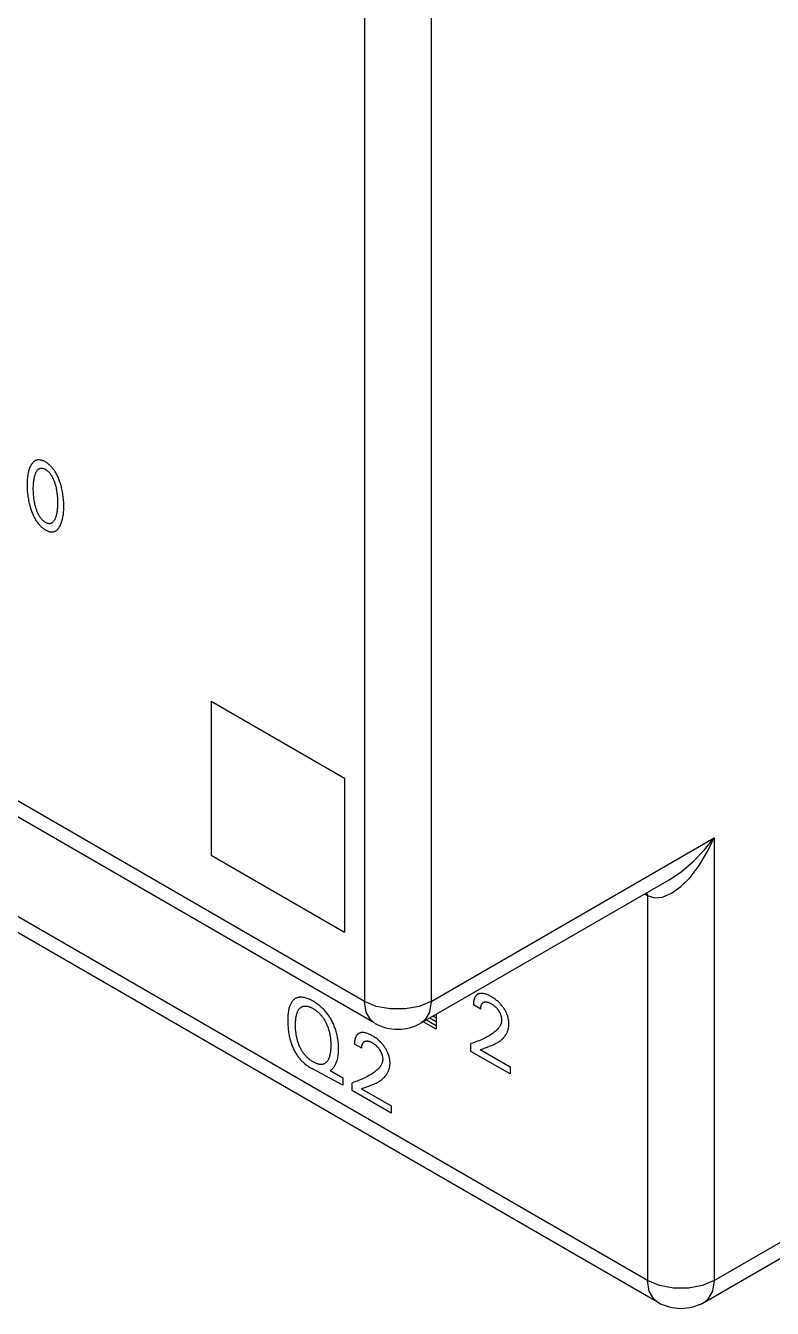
# Model space of a CAD drawing. Extents: x 0 to 420, y 0 to 297.
# Drawn here: x 187.28 to 203.12, y 102.92 to 130.12 of the extents above; entities that cross this region are included whole.
import ezdxf

# ---------------------------------------------------------------- set-up
doc = ezdxf.new("R2010")
doc.units = 0
doc.header["$LTSCALE"] = 23.1
doc.layers.add('40000_ISO', color=7, linetype='CONTINUOUS')

msp = doc.modelspace()

# ---------------------------------------------------------------- linework, layer by layer
at = {"layer": '40000_ISO', "color": 7, "linetype": 'CONTINUOUS'}
for p, q in [((194.467, 144.537), (194.467, 109.427)), ((195.881, 144.537), (195.881, 109.427)), ((194.467, 109.427), (170.779, 123.103)), ((194.674, 108.969), (170.986, 122.646)), ((187.396, 120.804), (187.387, 120.787)), ((187.399, 120.808), (187.396, 120.804)), ((187.406, 120.819), (187.399, 120.808)), ((187.414, 120.83), (187.406, 120.819)), ((187.422, 120.841), (187.414, 120.83)), ((187.431, 120.851), (187.422, 120.841)), ((187.44, 120.86), (187.431, 120.851)), ((187.449, 120.869), (187.44, 120.86)), ((187.459, 120.877), (187.449, 120.869)), ((187.469, 120.884), (187.459, 120.877)), ((187.48, 120.891), (187.469, 120.884)), ((187.489, 120.896), (187.48, 120.891)), ((187.499, 120.9), (187.489, 120.896)), ((187.51, 120.904), (187.499, 120.9)), ((187.521, 120.907), (187.51, 120.904)), ((187.532, 120.909), (187.521, 120.907)), ((187.543, 120.91), (187.532, 120.909)), ((187.555, 120.911), (187.543, 120.91)), ((187.567, 120.911), (187.555, 120.911)), ((187.579, 120.91), (187.567, 120.911)), ((187.592, 120.908), (187.579, 120.91)), ((187.605, 120.906), (187.592, 120.908)), ((187.618, 120.903), (187.605, 120.906)), ((187.631, 120.898), (187.618, 120.903)), ((187.645, 120.893), (187.631, 120.898)), ((187.658, 120.888), (187.645, 120.893)), ((187.672, 120.882), (187.658, 120.888)), ((187.685, 120.875), (187.672, 120.882)), ((187.699, 120.867), (187.685, 120.875)), ((187.713, 120.859), (187.699, 120.867)), ((187.726, 120.85), (187.713, 120.859)), ((187.74, 120.841), (187.726, 120.85)), ((187.753, 120.831), (187.74, 120.841)), ((187.767, 120.82), (187.753, 120.831)), ((187.78, 120.809), (187.767, 120.82)), ((187.793, 120.797), (187.78, 120.809)), ((187.806, 120.785), (187.793, 120.797)), ((187.316, 120.525), (187.314, 120.497)), ((187.32, 120.553), (187.316, 120.525)), ((187.323, 120.578), (187.32, 120.553)), ((187.327, 120.603), (187.323, 120.578)), ((187.332, 120.627), (187.327, 120.603)), ((187.337, 120.65), (187.332, 120.627)), ((187.343, 120.673), (187.337, 120.65)), ((187.349, 120.696), (187.343, 120.673)), ((187.356, 120.715), (187.349, 120.696)), ((187.363, 120.734), (187.356, 120.715)), ((187.37, 120.752), (187.363, 120.734)), ((187.378, 120.77), (187.37, 120.752)), ((187.387, 120.787), (187.378, 120.77)), ((187.458, 120.507), (187.461, 120.525)), ((187.461, 120.525), (187.465, 120.543)), ((187.465, 120.543), (187.469, 120.559)), ((187.469, 120.559), (187.473, 120.574)), ((187.473, 120.574), (187.478, 120.589)), ((187.478, 120.589), (187.482, 120.604)), ((187.482, 120.604), (187.488, 120.618)), ((187.488, 120.618), (187.494, 120.632)), ((187.494, 120.632), (187.498, 120.643)), ((187.498, 120.643), (187.503, 120.653)), ((187.503, 120.653), (187.508, 120.662)), ((187.508, 120.662), (187.514, 120.671)), ((187.514, 120.671), (187.519, 120.68)), ((187.519, 120.68), (187.526, 120.689)), ((187.526, 120.689), (187.532, 120.697)), ((187.532, 120.697), (187.539, 120.704)), ((187.539, 120.704), (187.547, 120.711)), ((187.547, 120.711), (187.552, 120.715)), ((187.552, 120.715), (187.558, 120.719)), ((187.558, 120.719), (187.565, 120.723)), ((187.565, 120.723), (187.571, 120.727)), ((187.571, 120.727), (187.578, 120.729)), ((187.578, 120.729), (187.585, 120.732)), ((187.585, 120.732), (187.592, 120.734)), ((187.592, 120.734), (187.6, 120.735)), ((187.6, 120.735), (187.607, 120.736)), ((187.607, 120.736), (187.615, 120.736)), ((187.615, 120.736), (187.623, 120.736)), ((187.623, 120.736), (187.631, 120.735)), ((187.631, 120.735), (187.639, 120.734)), ((187.639, 120.734), (187.647, 120.732)), ((187.647, 120.732), (187.656, 120.729)), ((187.656, 120.729), (187.664, 120.726)), ((187.664, 120.726), (187.673, 120.723)), ((187.673, 120.723), (187.682, 120.719)), ((187.682, 120.719), (187.69, 120.714)), ((187.69, 120.714), (187.699, 120.71)), ((187.699, 120.71), (187.708, 120.704)), ((187.708, 120.704), (187.716, 120.699)), ((187.716, 120.699), (187.725, 120.693)), ((187.725, 120.693), (187.734, 120.686)), ((187.734, 120.686), (187.742, 120.679)), ((187.742, 120.679), (187.751, 120.672)), ((187.751, 120.672), (187.759, 120.664)), ((187.759, 120.664), (187.767, 120.656)), ((187.767, 120.656), (187.775, 120.648)), ((187.775, 120.648), (187.783, 120.639)), ((187.783, 120.639), (187.791, 120.63)), ((187.791, 120.63), (187.798, 120.62)), ((187.798, 120.62), (187.806, 120.61)), ((187.819, 120.772), (187.806, 120.785)), ((187.806, 120.61), (187.813, 120.6)), ((187.813, 120.6), (187.82, 120.59)), ((187.831, 120.759), (187.819, 120.772)), ((187.82, 120.59), (187.827, 120.579)), ((187.827, 120.579), (187.833, 120.568)), ((187.843, 120.745), (187.831, 120.759)), ((187.833, 120.568), (187.84, 120.557)), ((187.84, 120.557), (187.846, 120.546)), ((187.855, 120.731), (187.843, 120.745)), ((187.846, 120.546), (187.851, 120.535)), ((187.851, 120.535), (187.859, 120.519)), ((187.866, 120.716), (187.855, 120.731)), ((187.859, 120.519), (187.866, 120.504)), ((187.878, 120.701), (187.866, 120.716)), ((187.888, 120.685), (187.878, 120.701)), ((187.899, 120.669), (187.888, 120.685)), ((187.909, 120.653), (187.899, 120.669)), ((187.919, 120.637), (187.909, 120.653)), ((187.929, 120.618), (187.919, 120.637)), ((187.94, 120.599), (187.929, 120.618)), ((187.949, 120.58), (187.94, 120.599)), ((187.959, 120.56), (187.949, 120.58)), ((187.967, 120.541), (187.959, 120.56)), ((187.976, 120.521), (187.967, 120.541)), ((187.984, 120.501), (187.976, 120.521)), ((187.311, 120.439), (187.31, 120.409)), ((187.31, 120.409), (187.31, 120.38)), ((187.31, 120.38), (187.31, 120.349)), ((187.31, 120.349), (187.311, 120.318)), ((187.312, 120.468), (187.311, 120.439)), ((187.311, 120.318), (187.312, 120.287)), ((187.314, 120.497), (187.312, 120.468)), ((187.312, 120.287), (187.314, 120.255)), ((187.314, 120.255), (187.316, 120.224)), ((187.442, 120.328), (187.443, 120.355)), ((187.442, 120.301), (187.442, 120.328)), ((187.442, 120.274), (187.442, 120.301)), ((187.443, 120.246), (187.442, 120.274)), ((187.443, 120.355), (187.444, 120.381)), ((187.444, 120.218), (187.443, 120.246)), ((187.444, 120.381), (187.446, 120.407)), ((187.446, 120.407), (187.448, 120.432)), ((187.448, 120.432), (187.45, 120.451)), ((187.45, 120.451), (187.452, 120.47)), ((187.452, 120.47), (187.455, 120.489)), ((187.455, 120.489), (187.458, 120.507)), ((187.866, 120.504), (187.872, 120.489)), ((187.872, 120.489), (187.878, 120.473)), ((187.878, 120.473), (187.884, 120.457)), ((187.884, 120.457), (187.89, 120.442)), ((187.89, 120.442), (187.895, 120.426)), ((187.895, 120.426), (187.9, 120.411)), ((187.9, 120.411), (187.904, 120.395)), ((187.904, 120.395), (187.906, 120.39)), ((187.906, 120.39), (187.912, 120.366)), ((187.912, 120.366), (187.918, 120.343)), ((187.918, 120.343), (187.924, 120.319)), ((187.924, 120.319), (187.929, 120.296)), ((187.929, 120.296), (187.933, 120.273)), ((187.933, 120.273), (187.937, 120.251)), ((187.937, 120.251), (187.94, 120.229)), ((187.992, 120.482), (187.984, 120.501)), ((187.999, 120.462), (187.992, 120.482)), ((188.007, 120.437), (187.999, 120.462)), ((188.015, 120.413), (188.007, 120.437)), ((188.023, 120.389), (188.015, 120.413)), ((188.03, 120.365), (188.023, 120.389)), ((188.037, 120.34), (188.03, 120.365)), ((188.043, 120.316), (188.037, 120.34)), ((188.049, 120.292), (188.043, 120.316)), ((188.055, 120.262), (188.049, 120.292)), ((188.061, 120.232), (188.055, 120.262)), ((187.316, 120.224), (187.319, 120.192)), ((187.319, 120.192), (187.323, 120.162)), ((187.323, 120.162), (187.327, 120.133)), ((187.327, 120.133), (187.331, 120.103)), ((187.331, 120.103), (187.337, 120.073)), ((187.337, 120.073), (187.342, 120.042)), ((187.342, 120.042), (187.349, 120.012)), ((187.349, 120.012), (187.354, 119.988)), ((187.354, 119.988), (187.36, 119.963)), ((187.446, 120.19), (187.444, 120.218)), ((187.448, 120.161), (187.446, 120.19)), ((187.45, 120.135), (187.448, 120.161)), ((187.453, 120.109), (187.45, 120.135)), ((187.456, 120.083), (187.453, 120.109)), ((187.46, 120.056), (187.456, 120.083)), ((187.465, 120.029), (187.46, 120.056)), ((187.468, 120.009), (187.465, 120.029)), ((187.473, 119.988), (187.468, 120.009)), ((187.477, 119.968), (187.473, 119.988)), ((187.94, 120.229), (187.943, 120.207)), ((187.943, 120.207), (187.946, 120.185)), ((187.946, 120.185), (187.948, 120.164)), ((187.948, 120.164), (187.95, 120.142)), ((187.95, 120.142), (187.952, 120.114)), ((187.952, 120.114), (187.954, 120.086)), ((187.954, 120.086), (187.955, 120.059)), ((187.955, 120.059), (187.956, 120.032)), ((187.956, 119.977), (187.955, 119.95)), ((187.956, 120.032), (187.956, 120.005)), ((187.956, 120.005), (187.956, 119.977)), ((188.066, 120.203), (188.061, 120.232)), ((188.071, 120.173), (188.066, 120.203)), ((188.075, 120.144), (188.071, 120.173)), ((188.078, 120.115), (188.075, 120.144)), ((188.081, 120.083), (188.078, 120.115)), ((188.084, 120.052), (188.081, 120.083)), ((188.086, 120.021), (188.084, 120.052)), ((188.087, 119.991), (188.086, 120.021)), ((188.088, 119.96), (188.087, 119.991)), ((187.36, 119.963), (187.367, 119.939)), ((187.367, 119.939), (187.374, 119.915)), ((187.374, 119.915), (187.381, 119.89)), ((187.381, 119.89), (187.389, 119.865)), ((187.389, 119.865), (187.398, 119.841)), ((187.398, 119.841), (187.405, 119.821)), ((187.405, 119.821), (187.413, 119.8)), ((187.413, 119.8), (187.421, 119.78)), ((187.421, 119.78), (187.429, 119.76)), ((187.429, 119.76), (187.438, 119.74)), ((187.438, 119.74), (187.447, 119.72)), ((187.447, 119.72), (187.457, 119.7)), ((187.457, 119.7), (187.467, 119.68)), ((187.482, 119.947), (187.477, 119.968)), ((187.487, 119.926), (187.482, 119.947)), ((187.493, 119.905), (187.487, 119.926)), ((187.497, 119.889), (187.493, 119.905)), ((187.502, 119.873), (187.497, 119.889)), ((187.507, 119.857), (187.502, 119.873)), ((187.513, 119.841), (187.507, 119.857)), ((187.519, 119.825), (187.513, 119.841)), ((187.525, 119.809), (187.519, 119.825)), ((187.532, 119.794), (187.525, 119.809)), ((187.539, 119.778), (187.532, 119.794)), ((187.546, 119.762), (187.539, 119.778)), ((187.552, 119.751), (187.546, 119.762)), ((187.558, 119.739), (187.552, 119.751)), ((187.564, 119.728), (187.558, 119.739)), ((187.571, 119.717), (187.564, 119.728)), ((187.577, 119.706), (187.571, 119.717)), ((187.584, 119.695), (187.577, 119.706)), ((187.921, 119.711), (187.916, 119.696)), ((187.925, 119.727), (187.921, 119.711)), ((187.93, 119.743), (187.925, 119.727)), ((187.933, 119.759), (187.93, 119.743)), ((187.938, 119.78), (187.933, 119.759)), ((187.942, 119.803), (187.938, 119.78)), ((187.945, 119.825), (187.942, 119.803)), ((187.948, 119.848), (187.945, 119.825)), ((187.95, 119.871), (187.948, 119.848)), ((187.952, 119.897), (187.95, 119.871)), ((187.954, 119.924), (187.952, 119.897)), ((187.955, 119.95), (187.954, 119.924)), ((188.067, 119.679), (188.071, 119.703)), ((188.071, 119.703), (188.075, 119.728)), ((188.075, 119.728), (188.079, 119.754)), ((188.079, 119.754), (188.082, 119.782)), ((188.082, 119.782), (188.084, 119.811)), ((188.084, 119.811), (188.086, 119.84)), ((188.086, 119.84), (188.087, 119.87)), ((188.087, 119.87), (188.088, 119.9)), ((188.088, 119.93), (188.088, 119.96)), ((188.088, 119.9), (188.088, 119.93)), ((187.467, 119.68), (187.478, 119.661)), ((187.478, 119.661), (187.488, 119.644)), ((187.488, 119.644), (187.498, 119.628)), ((187.498, 119.628), (187.509, 119.612)), ((187.509, 119.612), (187.52, 119.596)), ((187.52, 119.596), (187.531, 119.58)), ((187.531, 119.58), (187.542, 119.565)), ((187.542, 119.565), (187.554, 119.551)), ((187.554, 119.551), (187.566, 119.537)), ((187.566, 119.537), (187.579, 119.523)), ((187.579, 119.523), (187.591, 119.51)), ((187.592, 119.685), (187.584, 119.695)), ((187.591, 119.51), (187.604, 119.497)), ((187.599, 119.675), (187.592, 119.685)), ((187.607, 119.665), (187.599, 119.675)), ((187.604, 119.497), (187.617, 119.486)), ((187.615, 119.655), (187.607, 119.665)), ((187.623, 119.646), (187.615, 119.655)), ((187.617, 119.486), (187.631, 119.474)), ((187.631, 119.638), (187.623, 119.646)), ((187.639, 119.63), (187.631, 119.638)), ((187.631, 119.474), (187.644, 119.464)), ((187.647, 119.622), (187.639, 119.63)), ((187.644, 119.464), (187.658, 119.453)), ((187.656, 119.615), (187.647, 119.622)), ((187.664, 119.608), (187.656, 119.615)), ((187.658, 119.453), (187.672, 119.444)), ((187.673, 119.601), (187.664, 119.608)), ((187.672, 119.444), (187.685, 119.435)), ((187.681, 119.595), (187.673, 119.601)), ((187.69, 119.59), (187.681, 119.595)), ((187.685, 119.435), (187.699, 119.427)), ((187.699, 119.584), (187.69, 119.59)), ((187.708, 119.579), (187.699, 119.584)), ((187.717, 119.575), (187.708, 119.579)), ((187.725, 119.571), (187.717, 119.575)), ((187.734, 119.568), (187.725, 119.571)), ((187.742, 119.565), (187.734, 119.568)), ((187.751, 119.562), (187.742, 119.565)), ((187.759, 119.56), (187.751, 119.562)), ((187.767, 119.559), (187.759, 119.56)), ((187.775, 119.558), (187.767, 119.559)), ((187.783, 119.558), (187.775, 119.558)), ((187.791, 119.558), (187.783, 119.558)), ((187.799, 119.559), (187.791, 119.558)), ((187.806, 119.561), (187.799, 119.559)), ((187.814, 119.563), (187.806, 119.561)), ((187.821, 119.566), (187.814, 119.563)), ((187.827, 119.569), (187.821, 119.566)), ((187.834, 119.572), (187.827, 119.569)), ((187.84, 119.576), (187.834, 119.572)), ((187.846, 119.581), (187.84, 119.576)), ((187.852, 119.586), (187.846, 119.581)), ((187.859, 119.593), (187.852, 119.586)), ((187.866, 119.6), (187.859, 119.593)), ((187.873, 119.609), (187.866, 119.6)), ((187.879, 119.617), (187.873, 119.609)), ((187.885, 119.626), (187.879, 119.617)), ((187.891, 119.636), (187.885, 119.626)), ((187.896, 119.646), (187.891, 119.636)), ((187.901, 119.656), (187.896, 119.646)), ((187.905, 119.667), (187.901, 119.656)), ((187.911, 119.681), (187.905, 119.667)), ((187.916, 119.696), (187.911, 119.681)), ((187.941, 119.421), (187.951, 119.429)), ((187.951, 119.429), (187.96, 119.438)), ((187.96, 119.438), (187.969, 119.448)), ((187.969, 119.448), (187.977, 119.459)), ((187.977, 119.459), (187.985, 119.47)), ((187.985, 119.47), (187.993, 119.481)), ((187.993, 119.481), (188, 119.493)), ((188, 119.493), (188.01, 119.51)), ((188.01, 119.51), (188.019, 119.529)), ((188.019, 119.529), (188.028, 119.548)), ((188.028, 119.548), (188.035, 119.567)), ((188.035, 119.567), (188.043, 119.587)), ((188.043, 119.587), (188.049, 119.608)), ((188.049, 119.608), (188.056, 119.631)), ((188.056, 119.631), (188.061, 119.655)), ((188.061, 119.655), (188.067, 119.679)), ((187.699, 119.427), (187.713, 119.419)), ((187.713, 119.419), (187.727, 119.412)), ((187.727, 119.412), (187.74, 119.406)), ((187.74, 119.406), (187.754, 119.4)), ((187.754, 119.4), (187.767, 119.395)), ((187.767, 119.395), (187.781, 119.391)), ((187.781, 119.391), (187.794, 119.388)), ((187.794, 119.388), (187.807, 119.385)), ((187.807, 119.385), (187.82, 119.384)), ((187.82, 119.384), (187.832, 119.383)), ((187.832, 119.383), (187.844, 119.383)), ((187.844, 119.383), (187.856, 119.384)), ((187.856, 119.384), (187.868, 119.386)), ((187.868, 119.386), (187.879, 119.389)), ((187.879, 119.389), (187.89, 119.392)), ((187.89, 119.392), (187.9, 119.396)), ((187.9, 119.396), (187.91, 119.401)), ((187.91, 119.401), (187.92, 119.406)), ((187.92, 119.406), (187.931, 119.413)), ((187.931, 119.413), (187.941, 119.421)), ((200.477, 103.508), (176.789, 117.184)), ((200.684, 103.05), (176.996, 116.726)), ((191.214, 115.796), (194.042, 114.163)), ((191.214, 115.796), (191.214, 112.53)), ((194.042, 114.163), (194.042, 110.897)), ((195.881, 109.427), (201.891, 112.897)), ((201.436, 112.385), (201.685, 112.642)), ((201.685, 112.642), (201.891, 112.897)), ((201.75, 112.605), (201.891, 112.897)), ((201.891, 112.897), (201.891, 103.508)), ((191.214, 112.53), (194.042, 110.897)), ((201.18, 112.17), (201.436, 112.385)), ((201.57, 112.308), (201.75, 112.605)), ((200.934, 112.007), (201.18, 112.17)), ((201.377, 112.057), (201.57, 112.308)), ((195.674, 108.969), (200.934, 112.007)), ((200.985, 111.719), (201.181, 111.86)), ((201.181, 111.86), (201.377, 112.057)), ((200.416, 111.708), (200.477, 111.673)), ((200.477, 111.673), (200.465, 111.736)), ((200.477, 111.673), (200.623, 111.625)), ((200.477, 111.673), (200.477, 103.508)), ((200.623, 111.625), (200.796, 111.639)), ((200.796, 111.639), (200.985, 111.719)), ((201.891, 103.508), (214.124, 110.57)), ((201.684, 103.05), (213.167, 109.679)), ((192.904, 109.376), (192.897, 109.362)), ((192.912, 109.39), (192.904, 109.376)), ((192.92, 109.403), (192.912, 109.39)), ((192.929, 109.416), (192.92, 109.403)), ((192.938, 109.428), (192.929, 109.416)), ((192.947, 109.439), (192.938, 109.428)), ((192.958, 109.45), (192.947, 109.439)), ((192.968, 109.46), (192.958, 109.45)), ((192.979, 109.469), (192.968, 109.46)), ((192.989, 109.477), (192.979, 109.469)), ((193.001, 109.484), (192.989, 109.477)), ((193.012, 109.491), (193.001, 109.484)), ((193.024, 109.496), (193.012, 109.491)), ((193.037, 109.502), (193.024, 109.496)), ((193.05, 109.506), (193.037, 109.502)), ((193.063, 109.51), (193.05, 109.506)), ((193.076, 109.512), (193.063, 109.51)), ((193.09, 109.514), (193.076, 109.512)), ((193.105, 109.516), (193.09, 109.514)), ((193.12, 109.516), (193.105, 109.516)), ((193.135, 109.515), (193.12, 109.516)), ((193.15, 109.514), (193.135, 109.515)), ((193.165, 109.512), (193.15, 109.514)), ((193.181, 109.51), (193.165, 109.512)), ((193.197, 109.506), (193.181, 109.51)), ((193.213, 109.502), (193.197, 109.506)), ((193.233, 109.496), (193.213, 109.502)), ((193.254, 109.489), (193.233, 109.496)), ((193.275, 109.481), (193.254, 109.489)), ((193.295, 109.472), (193.275, 109.481)), ((193.316, 109.463), (193.295, 109.472)), ((193.337, 109.452), (193.316, 109.463)), ((193.358, 109.441), (193.337, 109.452)), ((193.379, 109.43), (193.358, 109.441)), ((193.399, 109.417), (193.379, 109.43)), ((193.42, 109.404), (193.399, 109.417)), ((193.441, 109.391), (193.42, 109.404)), ((193.461, 109.377), (193.441, 109.391)), ((193.482, 109.362), (193.461, 109.377)), ((194.72, 109.321), (194.467, 109.427)), ((194.501, 109.197), (194.467, 109.427)), ((195.881, 109.427), (195.628, 109.321)), ((195.881, 109.427), (195.847, 109.197)), ((196.78, 109.389), (196.779, 109.381)), ((196.779, 109.381), (196.779, 109.374)), ((196.779, 109.374), (196.779, 109.366)), ((196.779, 109.366), (196.779, 109.358)), ((196.781, 109.404), (196.78, 109.396)), ((196.78, 109.396), (196.78, 109.389)), ((196.782, 109.411), (196.781, 109.404)), ((196.783, 109.418), (196.782, 109.411)), ((196.784, 109.426), (196.783, 109.418)), ((196.785, 109.433), (196.784, 109.426)), ((196.786, 109.44), (196.785, 109.433)), ((196.788, 109.447), (196.786, 109.44)), ((196.789, 109.453), (196.788, 109.447)), ((196.791, 109.46), (196.789, 109.453)), ((196.793, 109.466), (196.791, 109.46)), ((196.794, 109.472), (196.793, 109.466)), ((196.796, 109.478), (196.794, 109.472)), ((196.798, 109.483), (196.796, 109.478)), ((196.8, 109.489), (196.798, 109.483)), ((196.802, 109.494), (196.8, 109.489)), ((196.805, 109.5), (196.802, 109.494)), ((196.807, 109.505), (196.805, 109.5)), ((196.81, 109.51), (196.807, 109.505)), ((196.812, 109.515), (196.81, 109.51)), ((196.815, 109.52), (196.812, 109.515)), ((196.818, 109.524), (196.815, 109.52)), ((196.821, 109.529), (196.818, 109.524)), ((196.824, 109.533), (196.821, 109.529)), ((196.827, 109.538), (196.824, 109.533)), ((196.83, 109.541), (196.827, 109.538)), ((196.834, 109.545), (196.83, 109.541)), ((196.837, 109.549), (196.834, 109.545)), ((196.84, 109.552), (196.837, 109.549)), ((196.844, 109.555), (196.84, 109.552)), ((196.847, 109.558), (196.844, 109.555)), ((196.851, 109.561), (196.847, 109.558)), ((196.855, 109.564), (196.851, 109.561)), ((196.859, 109.567), (196.855, 109.564)), ((196.863, 109.57), (196.859, 109.567)), ((196.867, 109.572), (196.863, 109.57)), ((196.871, 109.574), (196.867, 109.572)), ((196.875, 109.577), (196.871, 109.574)), ((196.879, 109.579), (196.875, 109.577)), ((196.884, 109.581), (196.879, 109.579)), ((196.888, 109.583), (196.884, 109.581)), ((196.9, 109.587), (196.888, 109.583)), ((196.912, 109.59), (196.9, 109.587)), ((196.924, 109.593), (196.912, 109.59)), ((196.937, 109.594), (196.924, 109.593)), ((196.95, 109.595), (196.937, 109.594)), ((196.963, 109.595), (196.95, 109.595)), ((196.953, 109.361), (196.956, 109.366)), ((196.956, 109.366), (196.959, 109.371)), ((196.959, 109.371), (196.962, 109.375)), ((196.962, 109.375), (196.965, 109.38)), ((196.978, 109.594), (196.963, 109.595)), ((196.965, 109.38), (196.968, 109.384)), ((196.968, 109.384), (196.972, 109.387)), ((196.972, 109.387), (196.975, 109.391)), ((196.975, 109.391), (196.979, 109.394)), ((196.992, 109.592), (196.978, 109.594)), ((196.979, 109.394), (196.983, 109.397)), ((196.983, 109.397), (196.987, 109.4)), ((196.987, 109.4), (196.991, 109.403)), ((196.991, 109.403), (196.996, 109.405)), ((197.007, 109.589), (196.992, 109.592)), ((196.996, 109.405), (197.001, 109.408)), ((197.001, 109.408), (197.006, 109.41)), ((197.006, 109.41), (197.011, 109.412)), ((197.022, 109.586), (197.007, 109.589)), ((197.011, 109.412), (197.017, 109.413)), ((197.017, 109.413), (197.023, 109.414)), ((197.037, 109.582), (197.022, 109.586)), ((197.023, 109.414), (197.029, 109.415)), ((197.029, 109.415), (197.035, 109.416)), ((197.035, 109.416), (197.041, 109.416)), ((197.053, 109.577), (197.037, 109.582)), ((197.041, 109.416), (197.047, 109.416)), ((197.047, 109.416), (197.053, 109.416)), ((197.07, 109.57), (197.053, 109.577)), ((197.053, 109.416), (197.06, 109.415)), ((197.06, 109.415), (197.067, 109.414)), ((197.067, 109.414), (197.074, 109.413)), ((197.087, 109.563), (197.07, 109.57)), ((197.074, 109.413), (197.08, 109.411)), ((197.08, 109.411), (197.087, 109.409)), ((197.104, 109.555), (197.087, 109.563)), ((197.087, 109.409), (197.094, 109.407)), ((197.094, 109.407), (197.102, 109.404)), ((197.102, 109.404), (197.11, 109.401)), ((197.122, 109.547), (197.104, 109.555)), ((197.11, 109.401), (197.117, 109.398)), ((197.117, 109.398), (197.125, 109.395)), ((197.139, 109.538), (197.122, 109.547)), ((197.125, 109.395), (197.133, 109.391)), ((197.133, 109.391), (197.141, 109.387)), ((197.156, 109.528), (197.139, 109.538)), ((197.141, 109.387), (197.148, 109.383)), ((197.148, 109.383), (197.156, 109.378)), ((197.173, 109.518), (197.156, 109.528)), ((197.156, 109.378), (197.165, 109.373)), ((197.165, 109.373), (197.174, 109.368)), ((197.19, 109.507), (197.173, 109.518)), ((197.174, 109.368), (197.182, 109.362)), ((197.182, 109.362), (197.191, 109.356)), ((197.207, 109.496), (197.19, 109.507)), ((197.224, 109.485), (197.207, 109.496)), ((197.241, 109.473), (197.224, 109.485)), ((197.257, 109.46), (197.241, 109.473)), ((197.272, 109.448), (197.257, 109.46)), ((197.287, 109.435), (197.272, 109.448)), ((197.302, 109.422), (197.287, 109.435)), ((197.317, 109.408), (197.302, 109.422)), ((197.331, 109.394), (197.317, 109.408)), ((197.345, 109.38), (197.331, 109.394)), ((197.358, 109.365), (197.345, 109.38)), ((197.371, 109.351), (197.358, 109.365)), ((192.843, 109.111), (192.842, 109.083)), ((192.845, 109.138), (192.843, 109.111)), ((192.847, 109.165), (192.845, 109.138)), ((192.851, 109.192), (192.847, 109.165)), ((192.855, 109.217), (192.851, 109.192)), ((192.858, 109.237), (192.855, 109.217)), ((192.862, 109.256), (192.858, 109.237)), ((192.867, 109.275), (192.862, 109.256)), ((192.872, 109.293), (192.867, 109.275)), ((192.877, 109.311), (192.872, 109.293)), ((192.883, 109.329), (192.877, 109.311)), ((192.89, 109.345), (192.883, 109.329)), ((192.897, 109.362), (192.89, 109.345)), ((193.014, 109.075), (193.016, 109.092)), ((193.016, 109.092), (193.019, 109.108)), ((193.019, 109.108), (193.023, 109.125)), ((193.023, 109.125), (193.027, 109.141)), ((193.027, 109.141), (193.031, 109.157)), ((193.031, 109.157), (193.036, 109.172)), ((193.036, 109.172), (193.041, 109.187)), ((193.041, 109.187), (193.046, 109.2)), ((193.046, 109.2), (193.051, 109.213)), ((193.051, 109.213), (193.057, 109.225)), ((193.057, 109.225), (193.064, 109.237)), ((193.064, 109.237), (193.071, 109.248)), ((193.071, 109.248), (193.078, 109.258)), ((193.078, 109.258), (193.086, 109.268)), ((193.086, 109.268), (193.093, 109.276)), ((193.093, 109.276), (193.1, 109.284)), ((193.1, 109.284), (193.108, 109.291)), ((193.108, 109.291), (193.116, 109.297)), ((193.116, 109.297), (193.124, 109.303)), ((193.124, 109.303), (193.133, 109.309)), ((193.133, 109.309), (193.142, 109.313)), ((193.142, 109.313), (193.151, 109.317)), ((193.151, 109.317), (193.161, 109.321)), ((193.161, 109.321), (193.171, 109.324)), ((193.171, 109.324), (193.181, 109.326)), ((193.181, 109.326), (193.192, 109.327)), ((193.192, 109.327), (193.202, 109.328)), ((193.202, 109.328), (193.213, 109.328)), ((193.213, 109.328), (193.224, 109.327)), ((193.224, 109.327), (193.236, 109.326)), ((193.236, 109.326), (193.247, 109.325)), ((193.247, 109.325), (193.259, 109.322)), ((193.259, 109.322), (193.272, 109.319)), ((193.272, 109.319), (193.285, 109.315)), ((193.285, 109.315), (193.298, 109.311)), ((193.298, 109.311), (193.311, 109.306)), ((193.311, 109.306), (193.325, 109.3)), ((193.325, 109.3), (193.338, 109.294)), ((193.338, 109.294), (193.352, 109.287)), ((193.352, 109.287), (193.365, 109.28)), ((193.365, 109.28), (193.379, 109.272)), ((193.379, 109.272), (193.392, 109.264)), ((193.392, 109.264), (193.406, 109.256)), ((193.406, 109.256), (193.42, 109.247)), ((193.42, 109.247), (193.433, 109.237)), ((193.433, 109.237), (193.446, 109.228)), ((193.446, 109.228), (193.46, 109.217)), ((193.46, 109.217), (193.473, 109.206)), ((193.473, 109.206), (193.486, 109.195)), ((193.502, 109.346), (193.482, 109.362)), ((193.486, 109.195), (193.499, 109.183)), ((193.499, 109.183), (193.511, 109.172)), ((193.523, 109.33), (193.502, 109.346)), ((193.511, 109.172), (193.522, 109.161)), ((193.522, 109.161), (193.534, 109.149)), ((193.543, 109.313), (193.523, 109.33)), ((193.534, 109.149), (193.545, 109.136)), ((193.559, 109.298), (193.543, 109.313)), ((193.545, 109.136), (193.556, 109.124)), ((193.556, 109.124), (193.567, 109.11)), ((193.574, 109.284), (193.559, 109.298)), ((193.567, 109.11), (193.577, 109.097)), ((193.59, 109.268), (193.574, 109.284)), ((193.577, 109.097), (193.587, 109.083)), ((193.605, 109.253), (193.59, 109.268)), ((193.621, 109.237), (193.605, 109.253)), ((193.635, 109.22), (193.621, 109.237)), ((193.65, 109.203), (193.635, 109.22)), ((193.665, 109.185), (193.65, 109.203)), ((193.679, 109.167), (193.665, 109.185)), ((193.692, 109.149), (193.679, 109.167)), ((193.705, 109.131), (193.692, 109.149)), ((193.718, 109.112), (193.705, 109.131)), ((193.731, 109.093), (193.718, 109.112)), ((193.743, 109.073), (193.731, 109.093)), ((194.601, 109.026), (194.501, 109.197)), ((195.017, 109.265), (194.72, 109.321)), ((195.33, 109.265), (195.017, 109.265)), ((195.628, 109.321), (195.33, 109.265)), ((195.847, 109.197), (195.747, 109.026)), ((195.926, 109.115), (195.987, 109.08)), ((195.987, 109.15), (195.987, 108.835)), ((196.779, 109.358), (196.779, 109.35)), ((196.935, 109.26), (196.779, 109.35)), ((196.935, 109.278), (196.936, 109.287)), ((196.935, 109.269), (196.935, 109.278)), ((196.935, 109.26), (196.935, 109.269)), ((196.936, 109.295), (196.937, 109.303)), ((196.936, 109.287), (196.936, 109.295)), ((196.937, 109.303), (196.938, 109.311)), ((196.938, 109.311), (196.94, 109.319)), ((196.94, 109.319), (196.942, 109.327)), ((196.942, 109.327), (196.943, 109.333)), ((196.943, 109.333), (196.945, 109.339)), ((196.945, 109.339), (196.947, 109.345)), ((196.947, 109.345), (196.949, 109.351)), ((196.949, 109.351), (196.951, 109.356)), ((196.951, 109.356), (196.953, 109.361)), ((197.191, 109.356), (197.2, 109.35)), ((197.2, 109.35), (197.208, 109.344)), ((197.208, 109.344), (197.217, 109.337)), ((197.217, 109.337), (197.224, 109.332)), ((197.224, 109.332), (197.23, 109.326)), ((197.23, 109.326), (197.237, 109.32)), ((197.237, 109.32), (197.243, 109.314)), ((197.243, 109.314), (197.25, 109.308)), ((197.25, 109.308), (197.256, 109.302)), ((197.256, 109.302), (197.263, 109.295)), ((197.263, 109.295), (197.269, 109.288)), ((197.269, 109.288), (197.275, 109.282)), ((197.275, 109.282), (197.281, 109.275)), ((197.281, 109.275), (197.286, 109.268)), ((197.286, 109.268), (197.292, 109.261)), ((197.292, 109.261), (197.297, 109.254)), ((197.297, 109.254), (197.303, 109.247)), ((197.303, 109.247), (197.308, 109.239)), ((197.308, 109.239), (197.313, 109.232)), ((197.313, 109.232), (197.318, 109.225)), ((197.318, 109.225), (197.322, 109.218)), ((197.322, 109.218), (197.326, 109.21)), ((197.326, 109.21), (197.331, 109.203)), ((197.331, 109.203), (197.335, 109.196)), ((197.335, 109.196), (197.338, 109.188)), ((197.338, 109.188), (197.342, 109.181)), ((197.342, 109.181), (197.346, 109.173)), ((197.346, 109.173), (197.349, 109.166)), ((197.349, 109.166), (197.352, 109.158)), ((197.352, 109.158), (197.355, 109.15)), ((197.355, 109.15), (197.358, 109.142)), ((197.358, 109.142), (197.36, 109.135)), ((197.36, 109.135), (197.363, 109.127)), ((197.363, 109.127), (197.365, 109.119)), ((197.365, 109.119), (197.367, 109.112)), ((197.367, 109.112), (197.369, 109.104)), ((197.369, 109.104), (197.371, 109.096)), ((197.384, 109.335), (197.371, 109.351)), ((197.371, 109.096), (197.372, 109.088)), ((197.396, 109.32), (197.384, 109.335)), ((197.408, 109.304), (197.396, 109.32)), ((197.42, 109.287), (197.408, 109.304)), ((197.43, 109.272), (197.42, 109.287)), ((197.44, 109.257), (197.43, 109.272)), ((197.449, 109.241), (197.44, 109.257)), ((197.458, 109.225), (197.449, 109.241)), ((197.467, 109.209), (197.458, 109.225)), ((197.475, 109.193), (197.467, 109.209)), ((197.483, 109.176), (197.475, 109.193)), ((197.49, 109.16), (197.483, 109.176)), ((197.496, 109.143), (197.49, 109.16)), ((197.502, 109.127), (197.496, 109.143)), ((197.508, 109.11), (197.502, 109.127)), ((197.513, 109.094), (197.508, 109.11)), ((197.517, 109.077), (197.513, 109.094)), ((192.841, 109.055), (192.84, 109.027)), ((192.84, 109.027), (192.84, 108.998)), ((192.84, 108.998), (192.841, 108.969)), ((192.842, 109.083), (192.841, 109.055)), ((192.841, 108.969), (192.842, 108.94)), ((192.842, 108.94), (192.844, 108.91)), ((192.844, 108.91), (192.846, 108.88)), ((192.846, 108.88), (192.849, 108.85)), ((192.849, 108.85), (192.852, 108.82)), ((192.852, 108.82), (192.855, 108.793)), ((193.005, 108.955), (193.006, 108.98)), ((193.005, 108.93), (193.005, 108.955)), ((193.005, 108.905), (193.005, 108.93)), ((193.006, 108.879), (193.005, 108.905)), ((193.006, 108.98), (193.007, 109.004)), ((193.007, 108.853), (193.006, 108.879)), ((193.007, 109.004), (193.009, 109.028)), ((193.008, 108.827), (193.007, 108.853)), ((193.011, 108.8), (193.008, 108.827)), ((193.009, 109.028), (193.011, 109.051)), ((193.011, 109.051), (193.014, 109.075)), ((193.587, 109.083), (193.597, 109.069)), ((193.597, 109.069), (193.607, 109.054)), ((193.607, 109.054), (193.616, 109.039)), ((193.616, 109.039), (193.626, 109.024)), ((193.626, 109.024), (193.634, 109.009)), ((193.634, 109.009), (193.643, 108.993)), ((193.643, 108.993), (193.651, 108.977)), ((193.651, 108.977), (193.658, 108.961)), ((193.658, 108.961), (193.666, 108.945)), ((193.666, 108.945), (193.673, 108.929)), ((193.673, 108.929), (193.68, 108.91)), ((193.68, 108.91), (193.688, 108.891)), ((193.688, 108.891), (193.695, 108.872)), ((193.695, 108.872), (193.701, 108.853)), ((193.701, 108.853), (193.707, 108.834)), ((193.707, 108.834), (193.713, 108.815)), ((193.754, 109.054), (193.743, 109.073)), ((193.766, 109.034), (193.754, 109.054)), ((193.776, 109.014), (193.766, 109.034)), ((193.787, 108.993), (193.776, 109.014)), ((193.798, 108.971), (193.787, 108.993)), ((193.808, 108.949), (193.798, 108.971)), ((193.818, 108.926), (193.808, 108.949)), ((193.827, 108.904), (193.818, 108.926)), ((193.836, 108.881), (193.827, 108.904)), ((193.845, 108.859), (193.836, 108.881)), ((193.852, 108.836), (193.845, 108.859)), ((193.86, 108.814), (193.852, 108.836)), ((194.674, 108.969), (194.601, 109.026)), ((195.747, 109.026), (195.674, 108.969)), ((195.987, 108.835), (195.714, 108.993)), ((195.785, 109.034), (195.987, 108.917)), ((195.856, 109.074), (195.987, 108.998)), ((197.283, 108.824), (197.272, 108.814)), ((197.294, 108.835), (197.283, 108.824)), ((197.304, 108.847), (197.294, 108.835)), ((197.314, 108.859), (197.304, 108.847)), ((197.323, 108.871), (197.314, 108.859)), ((197.332, 108.884), (197.323, 108.871)), ((197.341, 108.898), (197.332, 108.884)), ((197.349, 108.912), (197.341, 108.898)), ((197.353, 108.922), (197.349, 108.912)), ((197.358, 108.932), (197.353, 108.922)), ((197.362, 108.942), (197.358, 108.932)), ((197.366, 108.953), (197.362, 108.942)), ((197.369, 108.964), (197.366, 108.953)), ((197.372, 108.975), (197.369, 108.964)), ((197.372, 109.088), (197.374, 109.08)), ((197.374, 108.987), (197.372, 108.975)), ((197.374, 109.08), (197.375, 109.071)), ((197.376, 108.999), (197.374, 108.987)), ((197.375, 109.071), (197.376, 109.063)), ((197.376, 109.063), (197.377, 109.055)), ((197.377, 109.011), (197.376, 108.999)), ((197.377, 109.055), (197.377, 109.047)), ((197.377, 109.047), (197.378, 109.04)), ((197.378, 109.024), (197.377, 109.011)), ((197.378, 109.04), (197.378, 109.032)), ((197.378, 109.032), (197.378, 109.024)), ((197.511, 108.81), (197.516, 108.825)), ((197.516, 108.825), (197.52, 108.84)), ((197.521, 109.061), (197.517, 109.077)), ((197.52, 108.84), (197.524, 108.856)), ((197.525, 109.043), (197.521, 109.061)), ((197.524, 108.856), (197.527, 108.873)), ((197.528, 109.026), (197.525, 109.043)), ((197.527, 108.873), (197.53, 108.889)), ((197.53, 109.009), (197.528, 109.026)), ((197.532, 108.992), (197.53, 109.009)), ((197.53, 108.889), (197.532, 108.906)), ((197.533, 108.975), (197.532, 108.992)), ((197.532, 108.906), (197.533, 108.924)), ((197.534, 108.958), (197.533, 108.975)), ((197.533, 108.924), (197.534, 108.942)), ((197.534, 108.942), (197.534, 108.958)), ((192.855, 108.793), (192.859, 108.766)), ((192.859, 108.766), (192.864, 108.739)), ((192.864, 108.739), (192.869, 108.712)), ((192.869, 108.712), (192.874, 108.685)), ((192.874, 108.685), (192.88, 108.657)), ((192.88, 108.657), (192.887, 108.63)), ((192.887, 108.63), (192.893, 108.608)), ((192.893, 108.608), (192.899, 108.587)), ((192.899, 108.587), (192.905, 108.565)), ((192.905, 108.565), (192.912, 108.543)), ((193.014, 108.773), (193.011, 108.8)), ((193.016, 108.753), (193.014, 108.773)), ((193.019, 108.732), (193.016, 108.753)), ((193.022, 108.712), (193.019, 108.732)), ((193.026, 108.691), (193.022, 108.712)), ((193.03, 108.67), (193.026, 108.691)), ((193.035, 108.649), (193.03, 108.67)), ((193.04, 108.628), (193.035, 108.649)), ((193.045, 108.608), (193.04, 108.628)), ((193.05, 108.589), (193.045, 108.608)), ((193.056, 108.57), (193.05, 108.589)), ((193.062, 108.551), (193.056, 108.57)), ((193.069, 108.532), (193.062, 108.551)), ((193.713, 108.815), (193.718, 108.796)), ((193.718, 108.796), (193.723, 108.775)), ((193.723, 108.775), (193.728, 108.755)), ((193.728, 108.755), (193.732, 108.734)), ((193.732, 108.734), (193.736, 108.713)), ((193.736, 108.713), (193.739, 108.693)), ((193.739, 108.693), (193.742, 108.673)), ((193.742, 108.673), (193.745, 108.653)), ((193.745, 108.653), (193.748, 108.626)), ((193.748, 108.626), (193.75, 108.6)), ((193.75, 108.6), (193.752, 108.574)), ((193.752, 108.574), (193.753, 108.548)), ((193.753, 108.548), (193.753, 108.523)), ((193.868, 108.786), (193.86, 108.814)), ((193.876, 108.758), (193.868, 108.786)), ((193.883, 108.731), (193.876, 108.758)), ((193.889, 108.703), (193.883, 108.731)), ((193.894, 108.676), (193.889, 108.703)), ((193.899, 108.649), (193.894, 108.676)), ((193.903, 108.622), (193.899, 108.649)), ((193.908, 108.592), (193.903, 108.622)), ((193.911, 108.562), (193.908, 108.592)), ((193.914, 108.533), (193.911, 108.562)), ((194.258, 108.567), (194.257, 108.559)), ((194.257, 108.559), (194.257, 108.551)), ((194.257, 108.551), (194.257, 108.544)), ((194.259, 108.574), (194.258, 108.567)), ((194.26, 108.589), (194.259, 108.581)), ((194.259, 108.581), (194.259, 108.574)), ((194.261, 108.596), (194.26, 108.589)), ((194.262, 108.603), (194.261, 108.596)), ((194.264, 108.61), (194.262, 108.603)), ((194.265, 108.617), (194.264, 108.61)), ((194.267, 108.624), (194.265, 108.617)), ((194.268, 108.63), (194.267, 108.624)), ((194.27, 108.636), (194.268, 108.63)), ((194.272, 108.642), (194.27, 108.636)), ((194.274, 108.648), (194.272, 108.642)), ((194.276, 108.654), (194.274, 108.648)), ((194.278, 108.659), (194.276, 108.654)), ((194.28, 108.665), (194.278, 108.659)), ((194.282, 108.67), (194.28, 108.665)), ((194.285, 108.675), (194.282, 108.67)), ((194.287, 108.68), (194.285, 108.675)), ((194.29, 108.685), (194.287, 108.68)), ((194.293, 108.69), (194.29, 108.685)), ((194.295, 108.695), (194.293, 108.69)), ((194.298, 108.699), (194.295, 108.695)), ((194.302, 108.703), (194.298, 108.699)), ((194.305, 108.708), (194.302, 108.703)), ((194.308, 108.712), (194.305, 108.708)), ((194.311, 108.715), (194.308, 108.712)), ((194.314, 108.719), (194.311, 108.715)), ((194.318, 108.722), (194.314, 108.719)), ((194.321, 108.725), (194.318, 108.722)), ((194.325, 108.729), (194.321, 108.725)), ((194.329, 108.732), (194.325, 108.729)), ((194.332, 108.734), (194.329, 108.732)), ((194.336, 108.737), (194.332, 108.734)), ((194.34, 108.74), (194.336, 108.737)), ((194.344, 108.742), (194.34, 108.74)), ((194.348, 108.745), (194.344, 108.742)), ((194.352, 108.747), (194.348, 108.745)), ((194.357, 108.749), (194.352, 108.747)), ((194.361, 108.751), (194.357, 108.749)), ((194.365, 108.753), (194.361, 108.751)), ((194.377, 108.757), (194.365, 108.753)), ((194.389, 108.76), (194.377, 108.757)), ((194.401, 108.763), (194.389, 108.76)), ((194.414, 108.764), (194.401, 108.763)), ((194.427, 108.765), (194.414, 108.764)), ((194.441, 108.765), (194.427, 108.765)), ((194.439, 108.546), (194.442, 108.55)), ((194.455, 108.764), (194.441, 108.765)), ((194.442, 108.55), (194.446, 108.554)), ((194.446, 108.554), (194.449, 108.558)), ((194.449, 108.558), (194.453, 108.561)), ((194.453, 108.561), (194.456, 108.565)), ((194.47, 108.762), (194.455, 108.764)), ((194.456, 108.565), (194.46, 108.568)), ((194.46, 108.568), (194.465, 108.57)), ((194.465, 108.57), (194.469, 108.573)), ((194.469, 108.573), (194.473, 108.575)), ((194.484, 108.76), (194.47, 108.762)), ((194.473, 108.575), (194.478, 108.578)), ((194.478, 108.578), (194.483, 108.58)), ((194.483, 108.58), (194.489, 108.582)), ((194.499, 108.756), (194.484, 108.76)), ((194.489, 108.582), (194.494, 108.583)), ((194.494, 108.583), (194.5, 108.584)), ((194.515, 108.752), (194.499, 108.756)), ((194.5, 108.584), (194.506, 108.585)), ((194.506, 108.585), (194.512, 108.586)), ((194.512, 108.586), (194.518, 108.586)), ((194.53, 108.747), (194.515, 108.752)), ((194.518, 108.586), (194.524, 108.586)), ((194.524, 108.586), (194.531, 108.586)), ((194.547, 108.741), (194.53, 108.747)), ((194.531, 108.586), (194.537, 108.585)), ((194.537, 108.585), (194.544, 108.584)), ((194.544, 108.584), (194.551, 108.583)), ((194.564, 108.733), (194.547, 108.741)), ((194.551, 108.583), (194.558, 108.581)), ((194.558, 108.581), (194.565, 108.579)), ((194.582, 108.726), (194.564, 108.733)), ((194.565, 108.579), (194.572, 108.577)), ((194.572, 108.577), (194.579, 108.575)), ((194.579, 108.575), (194.587, 108.572)), ((194.599, 108.717), (194.582, 108.726)), ((194.587, 108.572), (194.595, 108.568)), ((194.595, 108.568), (194.602, 108.565)), ((194.616, 108.708), (194.599, 108.717)), ((194.602, 108.565), (194.61, 108.561)), ((194.61, 108.561), (194.618, 108.557)), ((194.634, 108.698), (194.616, 108.708)), ((194.618, 108.557), (194.626, 108.553)), ((194.626, 108.553), (194.634, 108.549)), ((194.651, 108.688), (194.634, 108.698)), ((194.634, 108.549), (194.642, 108.544)), ((194.668, 108.678), (194.651, 108.688)), ((194.684, 108.667), (194.668, 108.678)), ((194.701, 108.655), (194.684, 108.667)), ((194.718, 108.643), (194.701, 108.655)), ((194.735, 108.63), (194.718, 108.643)), ((194.75, 108.618), (194.735, 108.63)), ((194.765, 108.605), (194.75, 108.618)), ((194.779, 108.592), (194.765, 108.605)), ((194.794, 108.579), (194.779, 108.592)), ((194.808, 108.564), (194.794, 108.579)), ((194.823, 108.55), (194.808, 108.564)), ((194.836, 108.535), (194.823, 108.55)), ((196.799, 108.554), (196.764, 108.543)), ((196.833, 108.566), (196.799, 108.554)), ((196.867, 108.579), (196.833, 108.566)), ((196.9, 108.591), (196.867, 108.579)), ((196.932, 108.605), (196.9, 108.591)), ((196.964, 108.619), (196.932, 108.605)), ((196.996, 108.634), (196.964, 108.619)), ((197.026, 108.649), (196.996, 108.634)), ((197.056, 108.664), (197.026, 108.649)), ((197.086, 108.681), (197.056, 108.664)), ((197.115, 108.698), (197.086, 108.681)), ((197.137, 108.711), (197.115, 108.698)), ((197.159, 108.725), (197.137, 108.711)), ((197.18, 108.739), (197.159, 108.725)), ((197.201, 108.754), (197.18, 108.739)), ((197.222, 108.77), (197.201, 108.754)), ((197.242, 108.786), (197.222, 108.77)), ((197.261, 108.804), (197.242, 108.786)), ((197.272, 108.814), (197.261, 108.804)), ((197.28, 108.546), (197.297, 108.556)), ((197.297, 108.556), (197.313, 108.566)), ((197.313, 108.566), (197.329, 108.576)), ((197.329, 108.576), (197.345, 108.588)), ((197.345, 108.588), (197.36, 108.599)), ((197.36, 108.599), (197.375, 108.612)), ((197.375, 108.612), (197.389, 108.624)), ((197.389, 108.624), (197.403, 108.638)), ((197.403, 108.638), (197.417, 108.652)), ((197.417, 108.652), (197.43, 108.667)), ((197.43, 108.667), (197.443, 108.683)), ((197.443, 108.683), (197.455, 108.699)), ((197.455, 108.699), (197.466, 108.716)), ((197.466, 108.716), (197.474, 108.728)), ((197.474, 108.728), (197.481, 108.741)), ((197.481, 108.741), (197.488, 108.754)), ((197.488, 108.754), (197.494, 108.767)), ((197.494, 108.767), (197.5, 108.781)), ((197.5, 108.781), (197.506, 108.795)), ((197.506, 108.795), (197.511, 108.81)), ((192.912, 108.543), (192.92, 108.522)), ((192.92, 108.522), (192.928, 108.5)), ((192.928, 108.5), (192.936, 108.479)), ((192.936, 108.479), (192.945, 108.457)), ((192.945, 108.457), (192.953, 108.438)), ((192.953, 108.438), (192.962, 108.42)), ((192.962, 108.42), (192.971, 108.401)), ((192.971, 108.401), (192.98, 108.383)), ((192.98, 108.383), (192.99, 108.365)), ((192.99, 108.365), (193, 108.347)), ((193, 108.347), (193.011, 108.329)), ((193.011, 108.329), (193.022, 108.311)), ((193.022, 108.311), (193.033, 108.294)), ((193.033, 108.294), (193.044, 108.277)), ((193.044, 108.277), (193.056, 108.26)), ((193.076, 108.512), (193.069, 108.532)), ((193.084, 108.493), (193.076, 108.512)), ((193.086, 108.487), (193.084, 108.493)), ((193.093, 108.471), (193.086, 108.487)), ((193.1, 108.456), (193.093, 108.471)), ((193.108, 108.44), (193.1, 108.456)), ((193.115, 108.425), (193.108, 108.44)), ((193.124, 108.409), (193.115, 108.425)), ((193.132, 108.394), (193.124, 108.409)), ((193.141, 108.379), (193.132, 108.394)), ((193.15, 108.365), (193.141, 108.379)), ((193.159, 108.35), (193.15, 108.365)), ((193.169, 108.336), (193.159, 108.35)), ((193.179, 108.322), (193.169, 108.336)), ((193.19, 108.308), (193.179, 108.322)), ((193.2, 108.295), (193.19, 108.308)), ((193.211, 108.282), (193.2, 108.295)), ((193.223, 108.269), (193.211, 108.282)), ((193.732, 108.283), (193.728, 108.266)), ((193.736, 108.299), (193.732, 108.283)), ((193.739, 108.316), (193.736, 108.299)), ((193.742, 108.333), (193.739, 108.316)), ((193.745, 108.351), (193.742, 108.333)), ((193.748, 108.374), (193.745, 108.351)), ((193.75, 108.398), (193.748, 108.374)), ((193.752, 108.423), (193.75, 108.398)), ((193.753, 108.448), (193.752, 108.423)), ((193.753, 108.523), (193.754, 108.498)), ((193.754, 108.498), (193.753, 108.473)), ((193.753, 108.473), (193.753, 108.448)), ((193.908, 108.268), (193.911, 108.292)), ((193.911, 108.292), (193.914, 108.317)), ((193.916, 108.504), (193.914, 108.533)), ((193.914, 108.317), (193.916, 108.342)), ((193.917, 108.475), (193.916, 108.504)), ((193.916, 108.342), (193.917, 108.367)), ((193.918, 108.447), (193.917, 108.475)), ((193.917, 108.367), (193.918, 108.393)), ((193.918, 108.419), (193.918, 108.447)), ((193.918, 108.393), (193.918, 108.419)), ((194.257, 108.544), (194.256, 108.536)), ((194.256, 108.536), (194.256, 108.528)), ((194.256, 108.528), (194.256, 108.521)), ((194.412, 108.431), (194.256, 108.521)), ((194.412, 108.448), (194.413, 108.457)), ((194.412, 108.439), (194.412, 108.448)), ((194.412, 108.431), (194.412, 108.439)), ((194.413, 108.457), (194.414, 108.465)), ((194.414, 108.465), (194.415, 108.474)), ((194.415, 108.474), (194.416, 108.482)), ((194.416, 108.482), (194.417, 108.49)), ((194.417, 108.49), (194.419, 108.497)), ((194.419, 108.497), (194.42, 108.503)), ((194.42, 108.503), (194.422, 108.509)), ((194.422, 108.509), (194.424, 108.515)), ((194.424, 108.515), (194.426, 108.521)), ((194.426, 108.521), (194.428, 108.526)), ((194.428, 108.526), (194.431, 108.531)), ((194.431, 108.531), (194.433, 108.536)), ((194.433, 108.536), (194.436, 108.541)), ((194.436, 108.541), (194.439, 108.546)), ((194.642, 108.544), (194.651, 108.538)), ((194.651, 108.538), (194.66, 108.533)), ((194.66, 108.533), (194.668, 108.527)), ((194.668, 108.527), (194.677, 108.521)), ((194.677, 108.521), (194.686, 108.514)), ((194.686, 108.514), (194.694, 108.507)), ((194.694, 108.507), (194.701, 108.502)), ((194.701, 108.502), (194.708, 108.496)), ((194.708, 108.496), (194.714, 108.49)), ((194.714, 108.49), (194.721, 108.484)), ((194.721, 108.484), (194.727, 108.478)), ((194.727, 108.478), (194.734, 108.472)), ((194.734, 108.472), (194.74, 108.465)), ((194.74, 108.465), (194.747, 108.459)), ((194.747, 108.459), (194.752, 108.452)), ((194.752, 108.452), (194.758, 108.445)), ((194.758, 108.445), (194.764, 108.438)), ((194.764, 108.438), (194.769, 108.431)), ((194.769, 108.431), (194.775, 108.424)), ((194.775, 108.424), (194.78, 108.417)), ((194.78, 108.417), (194.785, 108.41)), ((194.785, 108.41), (194.79, 108.402)), ((194.79, 108.402), (194.795, 108.395)), ((194.795, 108.395), (194.799, 108.388)), ((194.799, 108.388), (194.804, 108.381)), ((194.804, 108.381), (194.808, 108.373)), ((194.808, 108.373), (194.812, 108.366)), ((194.812, 108.366), (194.816, 108.358)), ((194.816, 108.358), (194.82, 108.351)), ((194.82, 108.351), (194.823, 108.343)), ((194.823, 108.343), (194.826, 108.336)), ((194.826, 108.336), (194.83, 108.328)), ((194.83, 108.328), (194.833, 108.32)), ((194.833, 108.32), (194.835, 108.313)), ((194.835, 108.313), (194.838, 108.305)), ((194.849, 108.521), (194.836, 108.535)), ((194.838, 108.305), (194.84, 108.297)), ((194.84, 108.297), (194.842, 108.289)), ((194.842, 108.289), (194.844, 108.282)), ((194.844, 108.282), (194.846, 108.274)), ((194.846, 108.274), (194.848, 108.267)), ((194.861, 108.506), (194.849, 108.521)), ((194.873, 108.49), (194.861, 108.506)), ((194.885, 108.474), (194.873, 108.49)), ((194.897, 108.458), (194.885, 108.474)), ((194.907, 108.442), (194.897, 108.458)), ((194.917, 108.427), (194.907, 108.442)), ((194.927, 108.411), (194.917, 108.427)), ((194.936, 108.395), (194.927, 108.411)), ((194.944, 108.379), (194.936, 108.395)), ((194.953, 108.363), (194.944, 108.379)), ((194.96, 108.346), (194.953, 108.363)), ((194.967, 108.33), (194.96, 108.346)), ((194.974, 108.313), (194.967, 108.33)), ((194.98, 108.297), (194.974, 108.313)), ((194.985, 108.28), (194.98, 108.297)), ((194.99, 108.264), (194.985, 108.28)), ((196.764, 108.543), (196.729, 108.532)), ((196.729, 108.366), (196.729, 108.532)), ((197.558, 107.887), (196.729, 108.366)), ((196.925, 108.404), (196.951, 108.414)), ((196.925, 108.404), (197.558, 108.039)), ((196.951, 108.414), (196.977, 108.423)), ((196.977, 108.423), (197.003, 108.433)), ((197.003, 108.433), (197.056, 108.451)), ((197.056, 108.451), (197.082, 108.461)), ((197.082, 108.461), (197.109, 108.47)), ((197.109, 108.47), (197.135, 108.48)), ((197.135, 108.48), (197.161, 108.49)), ((197.161, 108.49), (197.187, 108.501)), ((197.187, 108.501), (197.213, 108.512)), ((197.213, 108.512), (197.238, 108.524)), ((197.238, 108.524), (197.263, 108.537)), ((197.263, 108.537), (197.28, 108.546)), ((193.056, 108.26), (193.069, 108.244)), ((193.069, 108.244), (193.081, 108.228)), ((193.081, 108.228), (193.094, 108.212)), ((193.094, 108.212), (193.107, 108.197)), ((193.107, 108.197), (193.12, 108.182)), ((193.12, 108.182), (193.134, 108.168)), ((193.134, 108.168), (193.148, 108.154)), ((193.148, 108.154), (193.161, 108.141)), ((193.161, 108.141), (193.175, 108.127)), ((193.175, 108.127), (193.193, 108.112)), ((193.193, 108.112), (193.211, 108.097)), ((193.211, 108.097), (193.229, 108.082)), ((193.234, 108.257), (193.223, 108.269)), ((193.229, 108.082), (193.247, 108.069)), ((193.246, 108.245), (193.234, 108.257)), ((193.257, 108.234), (193.246, 108.245)), ((193.247, 108.069), (193.265, 108.056)), ((193.271, 108.222), (193.257, 108.234)), ((193.265, 108.056), (193.283, 108.043)), ((193.284, 108.21), (193.271, 108.222)), ((193.283, 108.043), (193.301, 108.031)), ((193.297, 108.199), (193.284, 108.21)), ((193.311, 108.189), (193.297, 108.199)), ((193.301, 108.031), (193.32, 108.02)), ((193.324, 108.179), (193.311, 108.189)), ((193.32, 108.02), (193.338, 108.009)), ((193.338, 108.169), (193.324, 108.179)), ((193.351, 108.16), (193.338, 108.169)), ((193.338, 108.009), (193.353, 108)), ((193.365, 108.152), (193.351, 108.16)), ((193.379, 108.144), (193.365, 108.152)), ((193.392, 108.136), (193.379, 108.144)), ((193.406, 108.129), (193.392, 108.136)), ((193.42, 108.122), (193.406, 108.129)), ((193.433, 108.116), (193.42, 108.122)), ((193.447, 108.11), (193.433, 108.116)), ((193.46, 108.105), (193.447, 108.11)), ((193.474, 108.101), (193.46, 108.105)), ((193.487, 108.097), (193.474, 108.101)), ((193.5, 108.094), (193.487, 108.097)), ((193.512, 108.091), (193.5, 108.094)), ((193.524, 108.09), (193.512, 108.091)), ((193.535, 108.089), (193.524, 108.09)), ((193.546, 108.088), (193.535, 108.089)), ((193.557, 108.089), (193.546, 108.088)), ((193.568, 108.09), (193.557, 108.089)), ((193.579, 108.091), (193.568, 108.09)), ((193.589, 108.093), (193.579, 108.091)), ((193.599, 108.096), (193.589, 108.093)), ((193.609, 108.1), (193.599, 108.096)), ((193.618, 108.104), (193.609, 108.1)), ((193.627, 108.11), (193.618, 108.104)), ((193.636, 108.115), (193.627, 108.11)), ((193.644, 108.122), (193.636, 108.115)), ((193.652, 108.128), (193.644, 108.122)), ((193.66, 108.136), (193.652, 108.128)), ((193.667, 108.144), (193.66, 108.136)), ((193.674, 108.152), (193.667, 108.144)), ((193.682, 108.163), (193.674, 108.152)), ((193.689, 108.173), (193.682, 108.163)), ((193.696, 108.185), (193.689, 108.173)), ((193.702, 108.197), (193.696, 108.185)), ((193.708, 108.209), (193.702, 108.197)), ((193.713, 108.222), (193.708, 108.209)), ((193.718, 108.235), (193.713, 108.222)), ((193.724, 108.251), (193.718, 108.235)), ((193.728, 108.266), (193.724, 108.251)), ((193.783, 107.991), (193.795, 108.002)), ((193.795, 108.002), (193.806, 108.015)), ((193.806, 108.015), (193.817, 108.028)), ((193.817, 108.028), (193.827, 108.042)), ((193.827, 108.042), (193.837, 108.057)), ((193.837, 108.057), (193.846, 108.072)), ((193.846, 108.072), (193.855, 108.088)), ((193.855, 108.088), (193.864, 108.106)), ((193.864, 108.106), (193.871, 108.123)), ((193.871, 108.123), (193.878, 108.142)), ((193.878, 108.142), (193.885, 108.161)), ((193.885, 108.161), (193.89, 108.181)), ((193.89, 108.181), (193.896, 108.201)), ((193.896, 108.201), (193.9, 108.222)), ((193.9, 108.222), (193.905, 108.245)), ((193.905, 108.245), (193.908, 108.268)), ((194.771, 108.005), (194.76, 107.995)), ((194.781, 108.017), (194.771, 108.005)), ((194.791, 108.029), (194.781, 108.017)), ((194.801, 108.041), (194.791, 108.029)), ((194.81, 108.054), (194.801, 108.041)), ((194.818, 108.068), (194.81, 108.054)), ((194.826, 108.083), (194.818, 108.068)), ((194.831, 108.092), (194.826, 108.083)), ((194.835, 108.102), (194.831, 108.092)), ((194.839, 108.112), (194.835, 108.102)), ((194.843, 108.123), (194.839, 108.112)), ((194.846, 108.134), (194.843, 108.123)), ((194.849, 108.145), (194.846, 108.134)), ((194.848, 108.267), (194.85, 108.258)), ((194.852, 108.157), (194.849, 108.145)), ((194.85, 108.258), (194.851, 108.25)), ((194.851, 108.25), (194.852, 108.242)), ((194.852, 108.242), (194.853, 108.234)), ((194.853, 108.169), (194.852, 108.157)), ((194.853, 108.234), (194.854, 108.226)), ((194.855, 108.182), (194.853, 108.169)), ((194.854, 108.226), (194.855, 108.218)), ((194.855, 108.218), (194.855, 108.21)), ((194.855, 108.21), (194.855, 108.202)), ((194.855, 108.202), (194.855, 108.194)), ((194.855, 108.194), (194.855, 108.182)), ((194.995, 108.247), (194.99, 108.264)), ((194.994, 107.995), (194.998, 108.011)), ((194.998, 108.231), (194.995, 108.247)), ((195.002, 108.213), (194.998, 108.231)), ((194.998, 108.011), (195.002, 108.026)), ((195.005, 108.196), (195.002, 108.213)), ((195.002, 108.026), (195.005, 108.043)), ((195.007, 108.179), (195.005, 108.196)), ((195.005, 108.043), (195.007, 108.059)), ((195.009, 108.162), (195.007, 108.179)), ((195.007, 108.059), (195.009, 108.077)), ((195.01, 108.145), (195.009, 108.162)), ((195.009, 108.077), (195.011, 108.094)), ((195.011, 108.128), (195.01, 108.145)), ((195.011, 108.112), (195.011, 108.128)), ((195.011, 108.094), (195.011, 108.112)), ((197.558, 108.039), (197.558, 107.887)), ((193.353, 108), (193.367, 107.993)), ((194.01, 107.649), (193.367, 107.993)), ((193.757, 107.97), (193.744, 107.96)), ((193.744, 107.96), (194.01, 107.807)), ((193.757, 107.97), (193.77, 107.98)), ((193.77, 107.98), (193.783, 107.991)), ((194.01, 107.807), (194.01, 107.649)), ((194.311, 107.736), (194.276, 107.724)), ((194.345, 107.749), (194.311, 107.736)), ((194.377, 107.762), (194.345, 107.749)), ((194.41, 107.775), (194.377, 107.762)), ((194.442, 107.789), (194.41, 107.775)), ((194.473, 107.804), (194.442, 107.789)), ((194.504, 107.819), (194.473, 107.804)), ((194.534, 107.835), (194.504, 107.819)), ((194.564, 107.851), (194.534, 107.835)), ((194.593, 107.868), (194.564, 107.851)), ((194.615, 107.881), (194.593, 107.868)), ((194.636, 107.895), (194.615, 107.881)), ((194.658, 107.91), (194.636, 107.895)), ((194.678, 107.925), (194.658, 107.91)), ((194.699, 107.94), (194.678, 107.925)), ((194.719, 107.957), (194.699, 107.94)), ((194.739, 107.974), (194.719, 107.957)), ((194.75, 107.984), (194.739, 107.974)), ((194.76, 107.995), (194.75, 107.984)), ((194.774, 107.726), (194.79, 107.736)), ((194.79, 107.736), (194.806, 107.747)), ((194.806, 107.747), (194.822, 107.758)), ((194.822, 107.758), (194.837, 107.769)), ((194.837, 107.769), (194.852, 107.782)), ((194.852, 107.782), (194.867, 107.795)), ((194.867, 107.795), (194.881, 107.808)), ((194.881, 107.808), (194.894, 107.822)), ((194.894, 107.822), (194.907, 107.837)), ((194.907, 107.837), (194.92, 107.853)), ((194.92, 107.853), (194.932, 107.869)), ((194.932, 107.869), (194.944, 107.886)), ((194.944, 107.886), (194.951, 107.899)), ((194.951, 107.899), (194.958, 107.911)), ((194.958, 107.911), (194.965, 107.924)), ((194.965, 107.924), (194.972, 107.938)), ((194.972, 107.938), (194.978, 107.951)), ((194.978, 107.951), (194.984, 107.966)), ((194.984, 107.966), (194.989, 107.98)), ((194.989, 107.98), (194.994, 107.995)), ((194.242, 107.713), (194.207, 107.702)), ((194.207, 107.536), (194.207, 107.702)), ((195.036, 107.057), (194.207, 107.536)), ((194.276, 107.724), (194.242, 107.713)), ((194.403, 107.574), (194.428, 107.584)), ((194.403, 107.574), (195.036, 107.209)), ((194.428, 107.584), (194.454, 107.594)), ((194.454, 107.594), (194.48, 107.603)), ((194.48, 107.603), (194.533, 107.621)), ((194.533, 107.621), (194.559, 107.631)), ((194.559, 107.631), (194.586, 107.64)), ((194.586, 107.64), (194.612, 107.65)), ((194.612, 107.65), (194.639, 107.66)), ((194.639, 107.66), (194.665, 107.671)), ((194.665, 107.671), (194.69, 107.682)), ((194.69, 107.682), (194.716, 107.694)), ((194.716, 107.694), (194.741, 107.707)), ((194.741, 107.707), (194.758, 107.716)), ((194.758, 107.716), (194.774, 107.726)), ((195.036, 107.209), (195.036, 107.057)), ((200.73, 103.401), (200.477, 103.508)), ((200.511, 103.277), (200.477, 103.508)), ((201.028, 103.346), (200.73, 103.401)), ((201.638, 103.401), (201.341, 103.346)), ((201.891, 103.508), (201.638, 103.401)), ((201.891, 103.508), (201.857, 103.277)), ((200.611, 103.107), (200.511, 103.277)), ((200.684, 103.05), (200.611, 103.107)), ((201.341, 103.346), (201.028, 103.346)), ((201.757, 103.107), (201.684, 103.05)), ((201.857, 103.277), (201.757, 103.107))]:
    msp.add_line(p, q, dxfattribs=at)
for centre in [(195.174, 109.835), (201.184, 103.916)]:
    msp.add_arc(centre, 1, 240.5455, 299.4547, dxfattribs=at)

doc.saveas('drawing.dxf')
